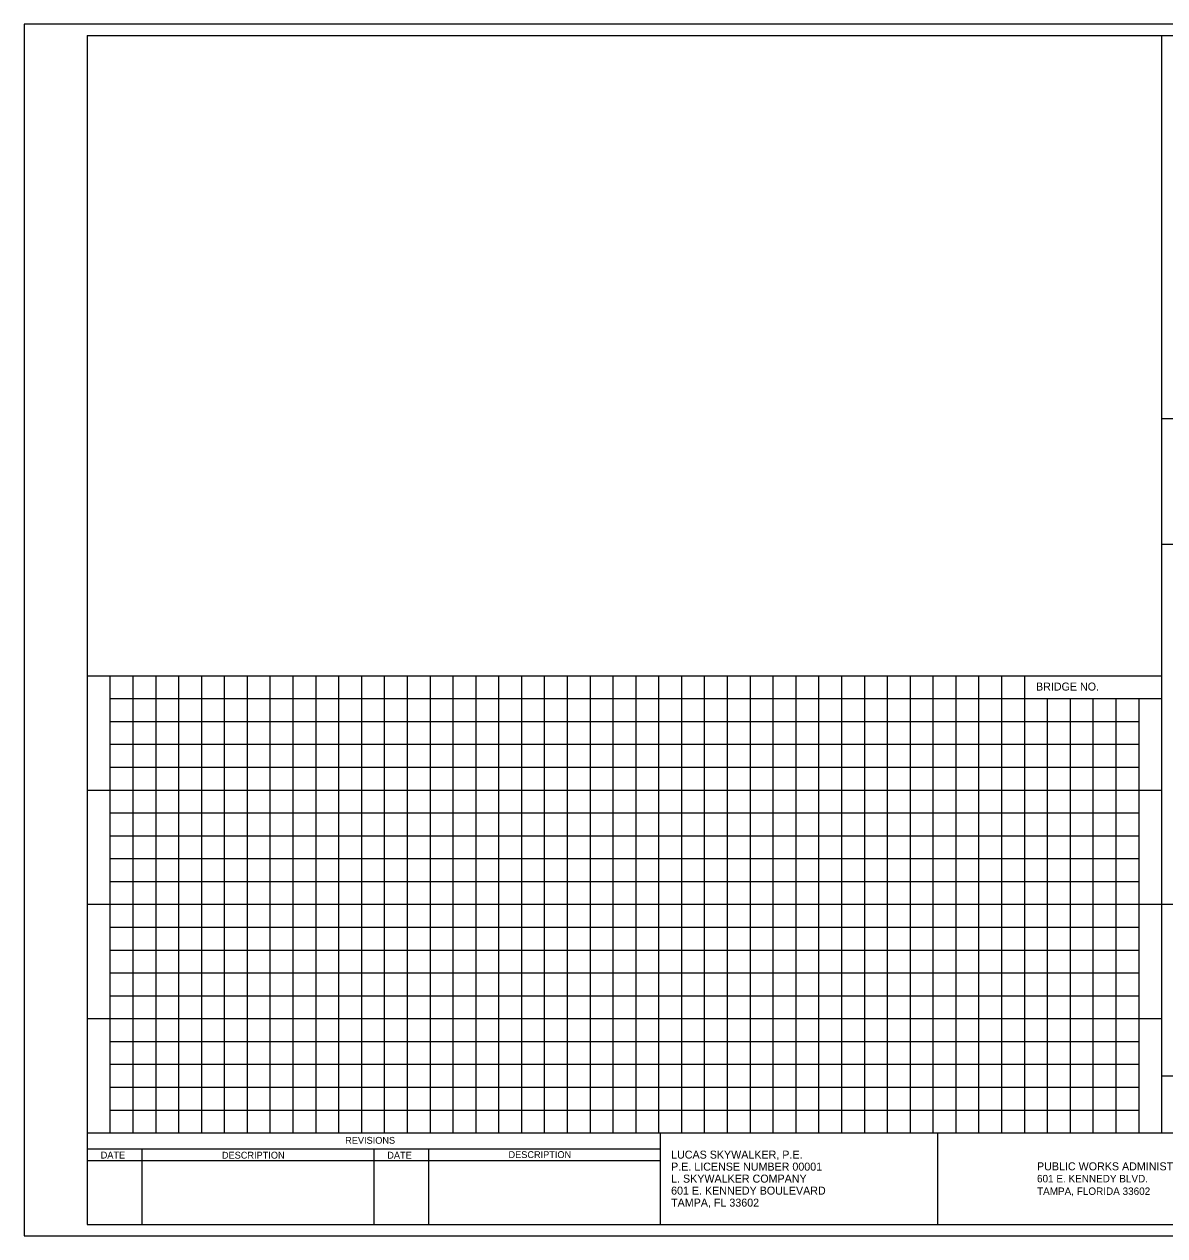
# Model space of a CAD drawing. Extents: x 100061 to 100721, y 99999 to 100423.
# Drawn here: x 100061.1 to 100460.3, y 99999.1 to 100423.1 of the extents above; entities that cross this region are included whole.
import ezdxf

# ---------------------------------------------------------------- set-up
doc = ezdxf.new("R2010")
doc.units = 0
for name, color, linetype in [('AdhocPoint_dp', 7, 'Continuous'), ('GridMaj_dp', 7, 'Continuous'), ('GridMinG_dp', 7, 'Continuous'), ('PlotBorder_dp', 7, 'Continuous'), ('SheetBorder_dp', 7, 'Continuous'), ('SheetLines_dp', 7, 'Continuous'), ('TextLabel', 7, 'Continuous'), ('TextMisc', 7, 'Continuous'), ('TextNotes', 7, 'Continuous')]:
    doc.layers.add(name, color=color, linetype=linetype)

msp = doc.modelspace()

# ---------------------------------------------------------------- linework, layer by layer
at = {"layer": 'AdhocPoint_dp'}
msp.add_line((100061.14, 99999.1), (100061.14, 99999.1), dxfattribs=at)
at = {"layer": 'GridMaj_dp'}
for p, q in [((100083.14, 100195.1), (100459.14, 100195.1)), ((100091.14, 100195.1), (100091.14, 100035.1)), ((100131.14, 100195.1), (100131.14, 100035.1)), ((100171.14, 100195.1), (100171.14, 100035.1)), ((100211.14, 100195.1), (100211.14, 100035.1)), ((100251.14, 100195.1), (100251.14, 100035.1)), ((100291.14, 100195.1), (100291.14, 100035.1)), ((100331.14, 100195.1), (100331.14, 100035.1)), ((100371.14, 100195.1), (100371.14, 100035.1)), ((100411.14, 100195.1), (100411.14, 100035.1)), ((100411.14, 100187.1), (100459.14, 100187.1)), ((100451.14, 100187.1), (100451.14, 100035.1)), ((100083.14, 100155.1), (100459.14, 100155.1)), ((100083.14, 100115.1), (100459.14, 100115.1)), ((100083.14, 100075.1), (100459.14, 100075.1))]:
    msp.add_line(p, q, dxfattribs=at)
at = {"layer": 'GridMinG_dp'}
for p, q in [((100099.14, 100195.1), (100099.14, 100035.1)), ((100107.14, 100195.1), (100107.14, 100035.1)), ((100115.14, 100195.1), (100115.14, 100035.1)), ((100123.14, 100195.1), (100123.14, 100035.1)), ((100139.14, 100195.1), (100139.14, 100035.1)), ((100147.14, 100195.1), (100147.14, 100035.1)), ((100155.14, 100195.1), (100155.14, 100035.1)), ((100163.14, 100195.1), (100163.14, 100035.1)), ((100179.14, 100195.1), (100179.14, 100035.1)), ((100187.14, 100195.1), (100187.14, 100035.1)), ((100195.14, 100195.1), (100195.14, 100035.1)), ((100203.14, 100195.1), (100203.14, 100035.1)), ((100219.14, 100195.1), (100219.14, 100035.1)), ((100227.14, 100195.1), (100227.14, 100035.1)), ((100235.14, 100195.1), (100235.14, 100035.1)), ((100243.14, 100195.1), (100243.14, 100035.1)), ((100259.14, 100195.1), (100259.14, 100035.1)), ((100267.14, 100195.1), (100267.14, 100035.1)), ((100275.14, 100195.1), (100275.14, 100035.1)), ((100283.14, 100195.1), (100283.14, 100035.1)), ((100299.14, 100195.1), (100299.14, 100035.1)), ((100307.14, 100195.1), (100307.14, 100035.1)), ((100315.14, 100195.1), (100315.14, 100035.1)), ((100323.14, 100195.1), (100323.14, 100035.1)), ((100339.14, 100195.1), (100339.14, 100035.1)), ((100347.14, 100195.1), (100347.14, 100035.1)), ((100355.14, 100195.1), (100355.14, 100035.1)), ((100363.14, 100195.1), (100363.14, 100035.1)), ((100379.14, 100195.1), (100379.14, 100035.1)), ((100387.14, 100195.1), (100387.14, 100035.1)), ((100395.14, 100195.1), (100395.14, 100035.1)), ((100403.14, 100195.1), (100403.14, 100035.1)), ((100091.14, 100187.1), (100411.14, 100187.1)), ((100419.14, 100187.1), (100419.14, 100035.1)), ((100427.14, 100187.1), (100427.14, 100035.1)), ((100435.14, 100187.1), (100435.14, 100035.1)), ((100443.14, 100187.1), (100443.14, 100035.1)), ((100091.14, 100179.1), (100451.14, 100179.1)), ((100091.14, 100171.1), (100451.14, 100171.1)), ((100091.14, 100163.1), (100451.14, 100163.1)), ((100091.14, 100147.1), (100451.14, 100147.1)), ((100091.14, 100139.1), (100451.14, 100139.1)), ((100091.14, 100131.1), (100451.14, 100131.1)), ((100091.14, 100123.1), (100451.14, 100123.1)), ((100091.14, 100107.1), (100451.14, 100107.1)), ((100091.14, 100099.1), (100451.14, 100099.1)), ((100091.14, 100091.1), (100451.14, 100091.1)), ((100091.14, 100083.1), (100451.14, 100083.1)), ((100091.14, 100067.1), (100451.14, 100067.1)), ((100091.14, 100059.1), (100451.14, 100059.1)), ((100091.14, 100051.1), (100451.14, 100051.1)), ((100091.14, 100043.1), (100451.14, 100043.1))]:
    msp.add_line(p, q, dxfattribs=at)
at = {"layer": 'PlotBorder_dp'}
msp.add_lwpolyline([(100061.14, 99999.1), (100721.14, 99999.1), (100721.14, 100423.1), (100061.14, 100423.1)], close=True, dxfattribs=at)
at = {"layer": 'SheetBorder_dp'}
for p, q in [((100083.14, 100419.1), (100699.14, 100419.1)), ((100083.14, 100419.1), (100083.14, 100003.1)), ((100083.14, 100419.1), (100699.14, 100419.1)), ((100459.14, 100419.1), (100459.14, 100035.1)), ((100459.14, 100285.1), (100699.14, 100285.1)), ((100459.14, 100241.1), (100699.14, 100241.1)), ((100459.14, 100115.1), (100699.14, 100115.1)), ((100459.14, 100055.1), (100699.14, 100055.1)), ((100083.14, 100035.1), (100699.14, 100035.1)), ((100083.14, 100003.1), (100699.14, 100003.1))]:
    msp.add_line(p, q, dxfattribs=at)
at = {"layer": 'SheetLines_dp'}
for p, q in [((100283.73, 100035.1), (100283.73, 100003.1)), ((100380.77, 100035.1), (100380.77, 100003.1)), ((100083.14, 100029.5), (100283.73, 100029.5)), ((100102.34, 100029.5), (100102.34, 100003.1)), ((100183.44, 100029.5), (100183.44, 100003.1)), ((100202.64, 100029.5), (100202.64, 100003.1)), ((100083.14, 100025.5), (100283.73, 100025.5))]:
    msp.add_line(p, q, dxfattribs=at)

# ---------------------------------------------------------------- texts
at = {"layer": 'TextLabel'}
msp.add_text('BRIDGE NO.       ', height=2.8, dxfattribs=at).set_placement((100415.21, 100189.9))
at = {"layer": 'TextMisc'}
for s, height, p in [('REVISIONS', 2.4, (100173.46, 100031.3)), ('PUBLIC WORKS ADMINISTRATION', 2.8, (100415.56, 100022)), ('601 E. KENNEDY BLVD.', 2.6, (100415.56, 100017.8)), ('TAMPA, FLORIDA 33602', 2.6, (100415.56, 100013.4))]:
    msp.add_text(s, height=height, dxfattribs=at).set_placement(p)
for s, rotation, p in [('DATE', 359.8693, (100087.9, 100026.14)), ('DESCRIPTION', 0.0498, (100130.33, 100026.09)), ('DATE', 359.8693, (100188.19, 100026.11)), ('DESCRIPTION', 0.0498, (100230.62, 100026.29))]:
    msp.add_text(s, height=2.4, rotation=rotation, dxfattribs=at).set_placement(p)
at = {"layer": 'TextNotes'}
for s, p in [('LUCAS SKYWALKER, P.E.', (100287.51, 100026.1)), ('P.E. LICENSE NUMBER 00001', (100287.51, 100021.9)), ('L. SKYWALKER COMPANY', (100287.51, 100017.7)), ('601 E. KENNEDY BOULEVARD', (100287.51, 100013.5)), ('TAMPA, FL 33602', (100287.51, 100009.3))]:
    msp.add_text(s, height=2.8, dxfattribs=at).set_placement(p)

doc.saveas('drawing.dxf')
